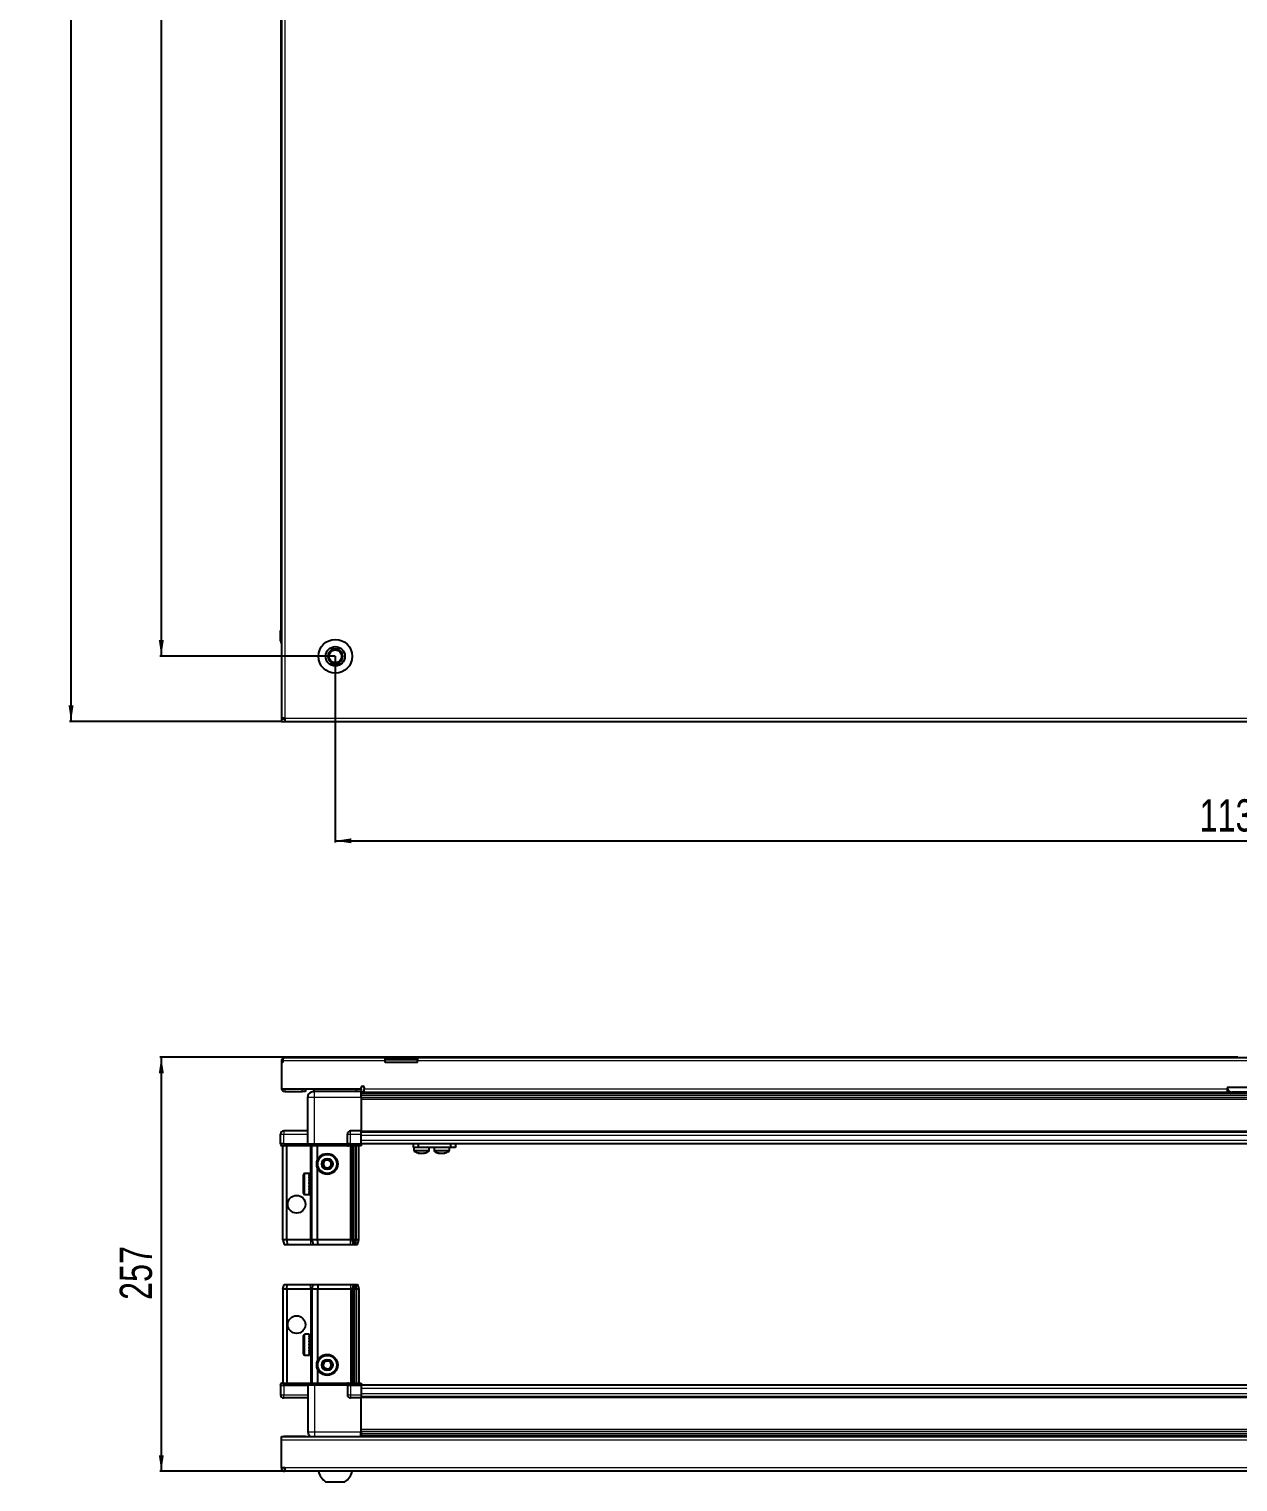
# Model space of a CAD drawing. Header units: millimetres. Extents: x 1315 to 4591, y 105 to 1992.
# Drawn here: x 1315 to 2065, y 105 to 1006 of the extents above; entities that cross this region are included whole.
import ezdxf

# ---------------------------------------------------------------- set-up
doc = ezdxf.new("R2010")
doc.units = ezdxf.units.MM
doc.layers.add('FORMAT', color=7, linetype='Continuous')
doc.styles.add('SLDTEXTSTYLE0', font='TXT', dxfattribs={"width": 0.75})
doc.dimstyles.new('SLDDIMSTYLE0', dxfattribs={"dimtxt": 20, "dimasz": 10, "dimexe": 0, "dimexo": 0.0625, "dimgap": 5, "dimtad": 2, "dimdec": 1, "dimrnd": 1e-09, "dimzin": 12, "dimdsep": 46, "dimtxsty": 'SLDTEXTSTYLE0', "dimsah": 1, "dimcen": 0.09, "dimadec": 0, "dimazin": 3, "dimtfac": 1, "dimtofl": 0, "dimtmove": 0, "dimatfit": 3, "dimfxl": 0, "dimfrac": 2, "dimtolj": 1, "dimtzin": 12, "dimarcsym": 0})

# ---------------------------------------------------------------- blocks, each defined once
blk = doc.blocks.new('_D')
at = {"layer": 'FORMAT'}
for p, q in [((1471.31, 1775.82), (1339.82, 1775.82)), ((1340.82, 576.82), (1340.82, 1775.82)), ((1471.31, 576.82), (1339.82, 576.82))]:
    blk.add_line(p, q, dxfattribs=at)
for points in [[(1340.82, 1775.82), (1339.28, 1765.82), (1342.36, 1765.82)], [(1340.82, 576.82), (1342.36, 586.82), (1339.28, 586.82)]]:
    blk.add_solid(points, dxfattribs=at)
at = {"layer": 'FORMAT', "insert": (1315.04, 1146.77), "char_height": 20, "attachment_point": 1, "rotation": 90, "style": 'SLDTEXTSTYLE0'}
blk.add_mtext('1199', dxfattribs=at)
blk = doc.blocks.new('_D_2')
at = {"layer": 'FORMAT'}
for p, q in [((1504.82, 617.31), (1504.82, 501.82)), ((2636.82, 617.31), (2636.82, 501.82)), ((1504.82, 502.82), (2636.82, 502.82))]:
    blk.add_line(p, q, dxfattribs=at)
for points in [[(1504.82, 502.82), (1514.82, 501.28), (1514.82, 504.36)], [(2636.82, 502.82), (2626.82, 504.36), (2626.82, 501.28)]]:
    blk.add_solid(points, dxfattribs=at)
at = {"layer": 'FORMAT', "insert": (2041.26, 528.6), "char_height": 20, "attachment_point": 1, "style": 'SLDTEXTSTYLE0'}
blk.add_mtext('1132', dxfattribs=at)
blk = doc.blocks.new('_D_5')
at = {"layer": 'FORMAT'}
for p, q in [((1504.81, 1735.32), (1395.82, 1735.32)), ((1396.82, 1735.32), (1396.82, 617.32)), ((1504.81, 617.32), (1395.82, 617.32))]:
    blk.add_line(p, q, dxfattribs=at)
for points in [[(1396.82, 1735.32), (1395.28, 1725.32), (1398.36, 1725.32)], [(1396.82, 617.32), (1398.36, 627.32), (1395.28, 627.32)]]:
    blk.add_solid(points, dxfattribs=at)
at = {"layer": 'FORMAT', "insert": (1371.04, 1146.77), "char_height": 20, "attachment_point": 1, "rotation": 90, "style": 'SLDTEXTSTYLE0'}
blk.add_mtext('1118', dxfattribs=at)
blk = doc.blocks.new('_D_11')
at = {"layer": 'FORMAT'}
for p, q in [((2065.02, 368.64), (1395.82, 368.64)), ((1396.82, 368.64), (1396.82, 111.64)), ((1473.41, 111.64), (1395.82, 111.64))]:
    blk.add_line(p, q, dxfattribs=at)
for points in [[(1396.82, 368.64), (1395.28, 358.64), (1398.36, 358.64)], [(1396.82, 111.64), (1398.36, 121.64), (1395.28, 121.64)]]:
    blk.add_solid(points, dxfattribs=at)
at = {"layer": 'FORMAT', "insert": (1371.04, 217.97), "char_height": 20, "attachment_point": 1, "rotation": 90, "style": 'SLDTEXTSTYLE0'}
blk.add_mtext('257', dxfattribs=at)

msp = doc.modelspace()

# ---------------------------------------------------------------- linework, layer by layer
at = {"color": 7, "linetype": 'Continuous', "lineweight": 25}
for p, q in [((1471.32, 1773.72), (1471.32, 578.92)), ((1470.97, 1719.32), (1470.97, 633.32)), ((1470.82, 633.32), (1470.82, 633.32)), ((1470.82, 626.82), (1470.82, 633.32)), ((1470.82, 633.32), (1470.82, 633.32)), ((1470.82, 633.32), (1470.82, 626.82)), ((1471.32, 633.32), (1470.82, 633.32)), ((1471.32, 625.5), (1471.32, 625.5)), ((1473.42, 578.92), (1471.32, 578.92)), ((1471.32, 578.92), (1471.32, 578.32)), ((1473.42, 578.32), (1471.32, 578.32)), ((1471.32, 578.32), (1471.32, 576.82)), ((1473.42, 578.92), (1473.42, 576.82)), ((1471.32, 576.82), (1473.42, 576.82)), ((1473.42, 576.82), (2668.22, 576.82)), ((1472.32, 366.24), (1471.32, 366.24)), ((1471.32, 366.24), (1471.32, 365.34)), ((1471.32, 365.34), (1471.32, 348.84)), ((1472.32, 365.34), (1471.32, 365.34)), ((1472.32, 366.24), (1472.32, 365.34)), ((1472.92, 368.34), (1535.82, 368.34)), ((1496.18, 368.64), (1496.18, 368.34)), ((1496.18, 368.64), (1507.75, 368.64)), ((1507.75, 368.34), (1507.75, 368.64)), ((1535.82, 366.24), (1535.82, 368.34)), ((1535.82, 368.34), (1545.82, 368.34)), ((1545.82, 366.84), (1535.82, 366.84)), ((1535.82, 365.34), (1535.82, 366.24)), ((1555.82, 365.34), (1535.82, 365.34)), ((1545.82, 368.34), (1555.82, 368.34)), ((1555.82, 366.84), (1545.82, 366.84)), ((1555.82, 368.34), (1555.82, 366.24)), ((1555.82, 368.34), (2585.82, 368.34)), ((1555.82, 365.34), (1555.82, 366.24)), ((1471.32, 348.84), (1520.82, 348.84)), ((1473.42, 347.34), (1484.32, 347.34)), ((1486.32, 347.34), (1484.32, 347.34)), ((1486.32, 348.84), (1486.32, 347.34)), ((1487.82, 314.84), (1487.82, 343.84)), ((1491.57, 348.84), (1491.57, 347.34)), ((1520.82, 347.34), (1491.82, 347.34)), ((1518.07, 347.34), (1518.07, 348.84)), ((1520.82, 348.84), (1520.82, 349.69)), ((1520.82, 348.84), (1520.82, 347.34)), ((1520.82, 346.69), (1544.7, 346.69)), ((2620.82, 344.9), (1520.82, 344.9)), ((2620.82, 344.86), (1520.82, 344.86)), ((1520.82, 343.84), (1520.82, 322.84)), ((1522.82, 349.69), (1522.82, 348.94)), ((1522.82, 346.84), (1522.82, 348.94)), ((1522.82, 346.84), (2058.32, 346.84)), ((1539.32, 346.84), (1539.32, 346.69)), ((1539.48, 346.84), (1539.48, 346.69)), ((1539.69, 346.84), (1539.69, 346.69)), ((1540.24, 346.84), (1540.24, 346.69)), ((1540.65, 346.84), (1540.65, 346.69)), ((1541.54, 346.84), (1541.54, 346.69)), ((1542.13, 346.84), (1542.13, 346.69)), ((1543.26, 346.84), (1543.26, 346.69)), ((1543.96, 346.84), (1543.96, 346.69)), ((1544.7, 346.69), (1545.24, 346.69)), ((1545.24, 346.84), (1545.24, 346.69)), ((1545.24, 346.69), (1545.97, 346.69)), ((1545.24, 346.69), (1545.24, 346.69)), ((1545.43, 346.84), (1545.43, 346.69)), ((1545.93, 346.84), (1545.93, 346.69)), ((1545.97, 346.69), (1545.98, 346.69)), ((1545.98, 346.84), (1545.98, 346.69)), ((1545.98, 346.69), (1546.94, 346.69)), ((1546.94, 346.69), (2594.7, 346.69)), ((1547.27, 346.84), (1547.27, 346.69)), ((1547.28, 346.84), (1547.28, 346.69)), ((1547.98, 346.84), (1547.98, 346.69)), ((1549.15, 346.84), (1549.15, 346.69)), ((1549.77, 346.84), (1549.77, 346.69)), ((1550.71, 346.84), (1550.71, 346.69)), ((1551.17, 346.84), (1551.17, 346.69)), ((1551.8, 346.84), (1551.8, 346.69)), ((1552.05, 346.84), (1552.05, 346.69)), ((1552.29, 346.84), (1552.29, 346.69)), ((1552.32, 346.84), (1552.32, 346.69)), ((2083.32, 349.84), (2058.32, 349.84)), ((2058.32, 349.84), (2058.32, 348.94)), ((2058.32, 348.94), (2058.32, 346.84)), ((2080.32, 346.84), (2061.32, 346.84)), ((1470.82, 314.84), (1470.82, 320.84)), ((1487.82, 322.84), (1472.82, 322.84)), ((1512.32, 314.84), (1512.32, 320.84)), ((1520.82, 322.84), (1514.32, 322.84)), ((1520.82, 320.84), (1520.82, 322.84)), ((1520.82, 322.19), (2620.82, 322.19)), ((1520.82, 314.84), (1520.82, 320.84)), ((1470.82, 314.84), (1470.82, 314.51)), ((1472.82, 314.84), (1470.82, 314.84)), ((1470.82, 314.84), (1470.82, 314.51)), ((1470.82, 314.84), (1470.82, 314.84)), ((1470.82, 314.51), (1471.32, 313.64)), ((1470.82, 314.51), (1471.32, 313.64)), ((1471.32, 313.64), (1472.82, 313.64)), ((1472.32, 255.34), (1472.32, 313.64)), ((1472.82, 314.84), (1487.62, 314.84)), ((1487.62, 313.64), (1472.82, 313.64)), ((1474.82, 255.34), (1474.82, 313.64)), ((1487.62, 314.84), (1487.82, 314.84)), ((1487.82, 313.64), (1487.62, 313.64)), ((1487.82, 314.84), (1487.82, 313.64)), ((1487.82, 314.84), (1491.82, 314.84)), ((1491.82, 313.64), (1487.82, 313.64)), ((1490.32, 255.34), (1490.32, 313.64)), ((1491.82, 314.84), (1512.12, 314.84)), ((1512.12, 313.64), (1491.82, 313.64)), ((1493.82, 304.84), (1493.82, 313.64)), ((1512.12, 314.84), (1512.32, 314.84)), ((1512.32, 313.64), (1512.12, 313.64)), ((1512.32, 314.84), (1512.32, 313.64)), ((1514.32, 314.84), (1512.32, 314.84)), ((1512.32, 314.84), (1514.32, 314.84)), ((1512.32, 313.64), (1513, 313.64)), ((1520.82, 313.64), (1513, 313.64)), ((1514.32, 314.84), (1520.82, 314.84)), ((1514.32, 314.51), (1520.82, 314.51)), ((1515.32, 255.34), (1515.32, 313.64)), ((1516.32, 255.34), (1516.32, 313.64)), ((1517.82, 255.34), (1517.82, 313.64)), ((1519.32, 255.34), (1519.32, 313.64)), ((1520.82, 314.99), (2620.82, 314.99)), ((1520.82, 314.84), (1520.82, 314.51)), ((1520.82, 314.51), (1520.82, 313.64)), ((1553.27, 312.49), (1553.27, 314.99)), ((1556.27, 312.49), (1553.27, 312.49)), ((1553.62, 312.49), (1553.62, 310.58)), ((1556.27, 314.99), (1556.27, 312.49)), ((1576.47, 312.49), (1556.27, 312.49)), ((1563.12, 310.58), (1563.12, 312.49)), ((1566.07, 312.49), (1566.07, 310.58)), ((1566.12, 312.49), (1566.12, 310.58)), ((1575.62, 310.58), (1575.62, 312.49)), ((1576.47, 312.49), (1576.47, 314.99)), ((1579.47, 312.49), (1576.47, 312.49)), ((1579.47, 314.99), (1579.47, 312.49)), ((1493.82, 255.34), (1493.82, 299.84)), ((1485.12, 284.14), (1485.12, 295.54)), ((1488.82, 296.34), (1485.92, 296.34)), ((1488.32, 296.25), (1488.82, 296.25)), ((1488.32, 296.25), (1488.32, 296.08)), ((1488.32, 296.08), (1488.82, 296.08)), ((1488.32, 295.59), (1488.82, 295.59)), ((1488.32, 295.59), (1488.32, 295.21)), ((1488.32, 295.21), (1488.82, 295.21)), ((1488.32, 294.38), (1488.82, 294.38)), ((1488.32, 294.38), (1488.32, 293.82)), ((1488.32, 293.82), (1488.82, 293.82)), ((1488.32, 292.72), (1488.82, 292.72)), ((1488.32, 292.72), (1488.32, 292.04)), ((1488.32, 292.04), (1488.82, 292.04)), ((1488.32, 290.77), (1488.82, 290.77)), ((1488.32, 290.77), (1488.32, 290.04)), ((1488.32, 290.47), (1488.82, 290.47)), ((1488.32, 290.04), (1488.82, 290.04)), ((1488.32, 288.74), (1488.82, 288.74)), ((1488.32, 288.74), (1488.32, 288.02)), ((1488.32, 288.61), (1488.82, 288.61)), ((1488.82, 296.25), (1488.82, 296.34)), ((1488.82, 296.08), (1488.82, 296.25)), ((1488.82, 295.59), (1488.82, 296.08)), ((1488.82, 295.21), (1488.82, 295.59)), ((1488.82, 294.38), (1488.82, 295.21)), ((1488.82, 293.82), (1488.82, 294.38)), ((1488.92, 294.24), (1488.82, 294.24)), ((1488.82, 292.72), (1488.82, 293.82)), ((1488.82, 292.04), (1488.82, 292.72)), ((1488.82, 290.77), (1488.82, 292.04)), ((1488.82, 290.47), (1488.82, 290.77)), ((1488.82, 288.74), (1488.82, 290.04)), ((1488.82, 288.02), (1488.82, 288.61)), ((1488.92, 292.73), (1488.92, 294.24)), ((1488.92, 285.44), (1488.92, 292.73)), ((1489.8, 293.15), (1489.32, 293.84)), ((1489.32, 285.84), (1489.32, 293.84)), ((1490.29, 293.84), (1489.8, 293.15)), ((1489.8, 286.53), (1489.8, 293.15)), ((1490.32, 293.84), (1490.29, 293.84)), ((1490.29, 285.84), (1490.29, 293.84)), ((1485.92, 283.34), (1488.82, 283.34)), ((1488.32, 288.02), (1488.82, 288.02)), ((1488.32, 286.82), (1488.82, 286.82)), ((1488.32, 286.82), (1488.32, 286.18)), ((1488.32, 286.18), (1488.82, 286.18)), ((1488.32, 285.19), (1488.82, 285.19)), ((1488.32, 285.19), (1488.32, 284.7)), ((1488.32, 284.7), (1488.82, 284.7)), ((1488.32, 284.01), (1488.82, 284.01)), ((1488.32, 284.01), (1488.32, 283.72)), ((1488.32, 283.72), (1488.82, 283.72)), ((1488.32, 283.41), (1488.82, 283.41)), ((1488.32, 283.41), (1488.32, 283.34)), ((1488.32, 283.34), (1488.82, 283.34)), ((1488.82, 286.82), (1488.82, 288.02)), ((1488.82, 286.18), (1488.82, 286.82)), ((1488.82, 285.19), (1488.82, 286.18)), ((1488.82, 285.44), (1488.92, 285.44)), ((1488.82, 284.7), (1488.82, 285.19)), ((1488.82, 284.01), (1488.82, 284.7)), ((1488.82, 283.72), (1488.82, 284.01)), ((1488.82, 283.41), (1488.82, 283.72)), ((1488.82, 283.34), (1488.82, 283.41)), ((1488.82, 283.34), (1488.82, 283.34)), ((1489.32, 285.84), (1489.8, 286.53)), ((1489.8, 286.53), (1490.29, 285.84)), ((1490.29, 285.84), (1490.32, 285.84)), ((1474.82, 255.34), (1472.32, 255.34)), ((1472.32, 255.34), (1473.12, 252.34)), ((1489.32, 255.34), (1474.82, 255.34)), ((1474.82, 255.34), (1474.97, 252.34)), ((1490.32, 255.34), (1489.32, 255.34)), ((1493.82, 255.34), (1490.32, 255.34)), ((1490.32, 255.34), (1491.12, 252.34)), ((1514.32, 255.34), (1493.82, 255.34)), ((1494.15, 252.34), (1493.82, 255.34)), ((1515.32, 255.34), (1514.32, 255.34)), ((1516.32, 255.34), (1515.32, 255.34)), ((1516.12, 252.34), (1515.32, 255.34)), ((1516.86, 252.34), (1516.32, 255.34)), ((1517.82, 255.34), (1516.32, 255.34)), ((1517.36, 252.34), (1517.82, 255.34)), ((1519.32, 255.34), (1517.82, 255.34)), ((1518.52, 252.34), (1519.32, 255.34)), ((1473.12, 252.34), (1474.97, 252.34)), ((1474.97, 252.34), (1489.32, 252.34)), ((1489.32, 252.34), (1491.12, 252.34)), ((1491.12, 252.34), (1494.15, 252.34)), ((1494.15, 252.34), (1514.32, 252.34)), ((1514.32, 252.34), (1516.12, 252.34)), ((1516.12, 252.34), (1516.86, 252.34)), ((1516.86, 252.34), (1517.36, 252.34)), ((1517.36, 252.34), (1518.52, 252.34)), ((1472.32, 224.64), (1473.12, 227.64)), ((1473.12, 227.64), (1474.97, 227.64)), ((1474.82, 224.64), (1474.97, 227.64)), ((1474.97, 227.64), (1489.32, 227.64)), ((1489.32, 227.64), (1491.12, 227.64)), ((1490.32, 224.64), (1491.12, 227.64)), ((1491.12, 227.64), (1494.15, 227.64)), ((1494.15, 227.64), (1493.82, 224.64)), ((1494.15, 227.64), (1514.32, 227.64)), ((1514.32, 227.64), (1516.12, 227.64)), ((1516.12, 227.64), (1515.32, 224.64)), ((1516.12, 227.64), (1516.86, 227.64)), ((1516.86, 227.64), (1516.32, 224.64)), ((1516.86, 227.64), (1517.36, 227.64)), ((1517.36, 227.64), (1518.52, 227.64)), ((1517.36, 227.64), (1517.82, 224.64)), ((1518.52, 227.64), (1519.32, 224.64)), ((1474.82, 224.64), (1472.32, 224.64)), ((1472.32, 224.64), (1472.32, 166.34)), ((1489.32, 224.64), (1474.82, 224.64)), ((1474.82, 224.64), (1474.82, 166.34)), ((1490.32, 224.64), (1489.32, 224.64)), ((1493.82, 224.64), (1490.32, 224.64)), ((1490.32, 224.64), (1490.32, 166.34)), ((1514.32, 224.64), (1493.82, 224.64)), ((1493.82, 224.64), (1493.82, 180.14)), ((1515.32, 224.64), (1514.32, 224.64)), ((1515.32, 224.64), (1515.32, 166.34)), ((1516.32, 224.64), (1515.32, 224.64)), ((1516.32, 224.64), (1516.32, 166.34)), ((1517.82, 224.64), (1516.32, 224.64)), ((1517.82, 224.64), (1517.82, 166.34)), ((1519.32, 224.64), (1517.82, 224.64)), ((1519.32, 224.64), (1519.32, 166.34)), ((1485.12, 184.44), (1485.12, 195.84)), ((1488.32, 196.64), (1485.92, 196.64)), ((1488.32, 196.64), (1488.32, 196.63)), ((1488.32, 196.63), (1488.82, 196.63)), ((1488.32, 196.45), (1488.82, 196.45)), ((1488.32, 196.45), (1488.32, 196.23)), ((1488.32, 196.23), (1488.82, 196.23)), ((1488.32, 195.65), (1488.82, 195.65)), ((1488.32, 195.65), (1488.32, 195.23)), ((1488.32, 195.23), (1488.82, 195.23)), ((1488.32, 194.32), (1488.82, 194.32)), ((1488.32, 194.32), (1488.32, 193.73)), ((1488.32, 193.73), (1488.82, 193.73)), ((1488.32, 192.58), (1488.82, 192.58)), ((1488.32, 192.58), (1488.32, 191.88)), ((1488.32, 191.88), (1488.82, 191.88)), ((1488.32, 190.59), (1488.82, 190.59)), ((1488.32, 190.59), (1488.32, 189.86)), ((1488.32, 190.45), (1488.82, 190.45)), ((1488.32, 189.95), (1488.82, 189.95)), ((1488.32, 189.86), (1488.82, 189.86)), ((1488.82, 196.45), (1488.82, 196.63)), ((1488.82, 196.23), (1488.82, 196.45)), ((1488.82, 195.65), (1488.82, 196.23)), ((1488.82, 195.23), (1488.82, 195.65)), ((1488.82, 194.32), (1488.82, 195.23)), ((1488.92, 194.54), (1488.82, 194.54)), ((1488.82, 193.73), (1488.82, 194.32)), ((1488.82, 192.58), (1488.82, 193.73)), ((1488.82, 191.88), (1488.82, 192.58)), ((1488.82, 190.59), (1488.82, 191.88)), ((1488.82, 190.45), (1488.82, 190.59)), ((1488.82, 189.86), (1488.82, 189.95)), ((1488.82, 188.57), (1488.82, 189.86)), ((1488.92, 185.74), (1488.92, 194.54)), ((1489.8, 193.45), (1489.32, 194.14)), ((1489.32, 186.14), (1489.32, 194.14)), ((1490.29, 194.14), (1489.8, 193.45)), ((1489.8, 186.83), (1489.8, 193.45)), ((1490.32, 194.14), (1490.29, 194.14)), ((1490.29, 186.14), (1490.29, 194.14)), ((1485.92, 183.64), (1488.32, 183.64)), ((1488.32, 188.57), (1488.82, 188.57)), ((1488.32, 188.57), (1488.32, 187.86)), ((1488.32, 187.86), (1488.82, 187.86)), ((1488.32, 186.7), (1488.82, 186.7)), ((1488.32, 186.7), (1488.32, 186.09)), ((1488.32, 186.09), (1488.82, 186.09)), ((1488.32, 185.16), (1488.82, 185.16)), ((1488.32, 185.16), (1488.32, 184.72)), ((1488.32, 184.72), (1488.82, 184.72)), ((1488.32, 184.11), (1488.82, 184.11)), ((1488.32, 184.11), (1488.32, 183.88)), ((1488.32, 183.88), (1488.82, 183.88)), ((1488.32, 183.66), (1488.82, 183.66)), ((1488.32, 183.66), (1488.32, 183.64)), ((1488.32, 183.65), (1488.82, 183.65)), ((1488.82, 187.86), (1488.82, 188.57)), ((1488.82, 186.7), (1488.82, 187.86)), ((1488.82, 186.09), (1488.82, 186.7)), ((1488.82, 185.16), (1488.82, 186.09)), ((1488.82, 185.74), (1488.92, 185.74)), ((1488.82, 184.72), (1488.82, 185.16)), ((1488.82, 184.11), (1488.82, 184.72)), ((1488.82, 183.88), (1488.82, 184.11)), ((1488.82, 183.66), (1488.82, 183.88)), ((1488.82, 183.65), (1488.82, 183.66)), ((1489.32, 186.14), (1489.8, 186.83)), ((1489.8, 186.83), (1490.29, 186.14)), ((1490.29, 186.14), (1490.32, 186.14)), ((1493.82, 175.14), (1493.82, 166.34)), ((1471.32, 166.34), (1470.82, 165.47)), ((1470.82, 165.14), (1470.82, 165.47)), ((1470.82, 165.14), (1472.82, 165.14)), ((1470.82, 165.14), (1470.82, 159.14)), ((1472.82, 166.34), (1471.32, 166.34)), ((1472.82, 166.34), (1487.62, 166.34)), ((1487.62, 165.14), (1472.82, 165.14)), ((1472.82, 165.14), (1487.62, 165.14)), ((1487.62, 166.34), (1487.82, 166.34)), ((1487.82, 165.14), (1487.62, 165.14)), ((1487.82, 165.14), (1487.82, 166.34)), ((1487.82, 166.34), (1491.82, 166.34)), ((1491.82, 165.14), (1487.82, 165.14)), ((1487.82, 165.14), (1487.82, 136.14)), ((1491.82, 166.34), (1512.12, 166.34)), ((1512.12, 165.14), (1491.82, 165.14)), ((1512.12, 166.34), (1512.32, 166.34)), ((1512.32, 165.14), (1512.12, 165.14)), ((1512.32, 165.14), (1512.32, 166.34)), ((1513, 166.34), (1512.32, 166.34)), ((1512.32, 165.14), (1514.32, 165.14)), ((1512.32, 165.14), (1512.32, 159.14)), ((1513, 166.34), (1520.82, 166.34)), ((1520.82, 165.47), (1514.32, 165.47)), ((1520.82, 165.14), (1514.32, 165.14)), ((1514.32, 165.14), (1520.82, 165.14)), ((1520.82, 166.34), (1520.82, 165.47)), ((1520.82, 165.47), (1520.82, 165.47)), ((1520.82, 165.14), (1520.82, 165.47)), ((1520.82, 165.14), (1520.82, 165.14)), ((1520.82, 165.14), (1520.82, 159.14)), ((2620.82, 164.99), (1520.82, 164.99)), ((1487.82, 157.14), (1472.82, 157.14)), ((1520.82, 157.14), (1514.32, 157.14)), ((1520.82, 159.14), (1520.82, 157.14)), ((2620.82, 157.79), (1520.82, 157.79)), ((1520.82, 136.14), (1520.82, 157.14)), ((1520.67, 133.14), (1520.67, 136.14)), ((1471.32, 133.14), (2670.32, 133.14)), ((1471.32, 131.04), (1471.32, 133.14)), ((1471.32, 113.74), (1471.32, 131.04)), ((1486.32, 133.24), (1473.42, 133.24)), ((1486.32, 133.24), (1486.32, 133.14)), ((1520.82, 135.12), (2620.82, 135.12)), ((1520.82, 135.08), (2620.82, 135.08)), ((1544.7, 133.29), (1520.82, 133.29)), ((1539.32, 133.14), (1539.32, 133.29)), ((1539.36, 133.14), (1539.36, 133.29)), ((1539.63, 133.14), (1539.63, 133.29)), ((1539.89, 133.14), (1539.89, 133.29)), ((1540.54, 133.14), (1540.54, 133.29)), ((1541.01, 133.14), (1541.01, 133.29)), ((1541.97, 133.14), (1541.97, 133.29)), ((1542.59, 133.14), (1542.59, 133.29)), ((1543.78, 133.14), (1543.78, 133.29)), ((1544.44, 133.14), (1544.44, 133.29)), ((1544.49, 133.14), (1544.49, 133.29)), ((1545.79, 133.29), (1544.7, 133.29)), ((1546.52, 133.29), (1545.79, 133.29)), ((1545.79, 133.14), (1545.79, 133.29)), ((1545.79, 133.29), (1545.79, 133.29)), ((1545.8, 133.14), (1545.8, 133.29)), ((1546.3, 133.14), (1546.3, 133.29)), ((1546.52, 133.14), (1546.52, 133.29)), ((1546.94, 133.29), (1546.52, 133.29)), ((1546.52, 133.29), (1546.52, 133.29)), ((2594.7, 133.29), (1546.94, 133.29)), ((1547.8, 133.14), (1547.8, 133.29)), ((1548.49, 133.14), (1548.49, 133.29)), ((1549.61, 133.14), (1549.61, 133.29)), ((1550.19, 133.14), (1550.19, 133.29)), ((1551.06, 133.14), (1551.06, 133.29)), ((1551.46, 133.14), (1551.46, 133.29)), ((1551.99, 133.14), (1551.99, 133.29)), ((1552.18, 133.14), (1552.18, 133.29)), ((1552.32, 133.14), (1552.32, 133.29)), ((1473.42, 113.74), (1471.32, 113.74)), ((1473.42, 113.74), (1473.42, 111.64)), ((2668.22, 111.64), (1473.42, 111.64)), ((1498.82, 105.04), (1510.82, 105.04))]:
    msp.add_line(p, q, dxfattribs=at)
at = {"color": 8, "linetype": 'Continuous', "lineweight": 18}
for p, q in [((1473.42, 1773.72), (1473.42, 578.92)), ((1471.32, 626.82), (1470.82, 626.82)), ((1473.42, 578.92), (2668.22, 578.92)), ((1535.82, 366.24), (1472.32, 366.24)), ((1545.82, 366.84), (1545.82, 368.34)), ((2585.82, 366.24), (1555.82, 366.24)), ((1473.42, 348.84), (1473.42, 347.34)), ((1484.32, 347.34), (1484.32, 348.84)), ((1491.82, 343.84), (1520.82, 343.84)), ((1491.82, 314.84), (1491.82, 343.84)), ((1520.82, 347.34), (1522.82, 347.34)), ((2620.82, 346.1), (1520.82, 346.1)), ((1520.82, 343.66), (2620.82, 343.66)), ((1522.82, 348.94), (2058.32, 348.94)), ((2058.32, 347.34), (2059.66, 347.34)), ((2620.82, 342.24), (1520.82, 342.24)), ((1470.82, 320.84), (1472.82, 320.84)), ((1472.82, 322.84), (1472.82, 320.84)), ((1472.82, 320.84), (1487.82, 320.84)), ((1472.82, 314.84), (1472.82, 320.84)), ((1512.32, 320.84), (1514.32, 320.84)), ((1514.32, 320.84), (1514.32, 322.84)), ((1514.32, 320.84), (1520.82, 320.84)), ((1514.32, 314.84), (1514.32, 320.84)), ((1520.82, 322.84), (2620.82, 322.84)), ((1520.82, 320.19), (2620.82, 320.19)), ((1520.82, 316.99), (2620.82, 316.99)), ((1472.82, 314.84), (1472.82, 313.64)), ((1487.62, 313.64), (1487.62, 314.84)), ((1489.32, 293.84), (1489.32, 313.64)), ((1491.82, 314.84), (1491.82, 313.64)), ((1512.12, 313.64), (1512.12, 314.84)), ((1514.32, 314.84), (1514.32, 314.51)), ((1514.32, 255.34), (1514.32, 313.64)), ((1563.12, 310.58), (1553.62, 310.58)), ((1562.93, 310.21), (1553.81, 310.21)), ((1566.12, 310.58), (1566.07, 310.58)), ((1575.62, 310.58), (1566.12, 310.58)), ((1566.31, 310.21), (1566.26, 310.21)), ((1575.43, 310.21), (1566.31, 310.21)), ((1485.92, 283.34), (1485.92, 296.34)), ((1489.32, 255.34), (1489.32, 285.84)), ((1489.32, 255.34), (1489.32, 252.34)), ((1514.32, 252.34), (1514.32, 255.34)), ((1489.32, 224.64), (1489.32, 227.64)), ((1514.32, 227.64), (1514.32, 224.64)), ((1489.32, 224.64), (1489.32, 194.14)), ((1514.32, 224.64), (1514.32, 166.34)), ((1485.92, 183.64), (1485.92, 196.64)), ((1489.32, 186.14), (1489.32, 166.34)), ((1472.82, 165.14), (1472.82, 166.34)), ((1472.82, 165.14), (1472.82, 159.14)), ((1487.62, 165.14), (1487.62, 166.34)), ((1491.82, 165.14), (1491.82, 166.34)), ((1491.82, 165.14), (1491.82, 136.14)), ((1512.12, 165.14), (1512.12, 166.34)), ((1514.32, 165.14), (1514.32, 165.47)), ((1514.32, 165.14), (1514.32, 159.14)), ((1520.82, 165.14), (1520.82, 165.47)), ((2620.82, 162.99), (1520.82, 162.99)), ((1470.82, 159.14), (1472.82, 159.14)), ((1472.82, 159.14), (1487.82, 159.14)), ((1472.82, 157.14), (1472.82, 159.14)), ((1512.32, 159.14), (1514.32, 159.14)), ((1514.32, 159.14), (1520.82, 159.14)), ((1514.32, 159.14), (1514.32, 157.14)), ((2620.82, 159.79), (1520.82, 159.79)), ((2620.82, 157.14), (1520.82, 157.14)), ((1491.82, 136.14), (1520.82, 136.14)), ((1520.82, 137.74), (2620.82, 137.74)), ((2620.82, 136.32), (1520.82, 136.32)), ((2670.32, 131.04), (1471.32, 131.04)), ((1473.42, 133.14), (1473.42, 133.24)), ((1520.82, 133.88), (2620.82, 133.88)), ((2668.22, 113.74), (1473.42, 113.74))]:
    msp.add_line(p, q, dxfattribs=at)
at = {"color": 7, "linetype": 'Continuous', "lineweight": 25, "flags": 128}
msp.add_lwpolyline([(1473.42, 133.24), (1473.01, 133.2), (1472.78, 133.14)], dxfattribs=at)
at = {"color": 7, "linetype": 'Continuous', "lineweight": 25}
for centre, radius in [((1504.82, 617.32), 10.5), ((1504.82, 617.32), 6), ((1504.82, 617.32), 3.9), ((1499.82, 302.34), 6.5), ((1499.82, 302.34), 3.46), ((1480.82, 277.34), 5.5), ((1480.82, 202.64), 5.5), ((1499.82, 177.64), 6.5), ((1499.82, 177.64), 3.46)]:
    msp.add_circle(centre, radius, dxfattribs=at)
at = {"color": 8, "linetype": 'Continuous', "lineweight": 18}
for centre in [(1499.82, 302.34), (1499.82, 177.64)]:
    msp.add_circle(centre, 5.7, dxfattribs=at)
at = {"color": 7, "linetype": 'Continuous', "lineweight": 25}
for centre, radius, start, end in [((1472.82, 626.82), 2, 180, 221.39416), ((1504.82, 617.32), 4.62, 120, 180), ((1504.82, 617.32), 4.62, 180, 240), ((1504.82, 617.32), 4.62, 60, 120), ((1504.82, 617.32), 4.62, 240, 300), ((1504.82, 617.32), 4.62, 360, 60), ((1504.82, 617.32), 4.62, 300, 360), ((1473.42, 349.44), 2.1, 196.60155, 270), ((1521.82, 349.69), 1, 0, 180), ((2061.32, 349.84), 3, 180, 270), ((1472.82, 320.84), 2, 90, 180), ((1514.32, 320.84), 2, 90, 180), ((1554.07, 310.58), 0.45, 180, 235.28209), ((1558.37, 316.79), 8, 235.28209, 258.9392), ((1558.37, 316.79), 8, 281.00757, 304.71791), ((1562.67, 310.58), 0.45, 304.71791, 0), ((1566.52, 310.58), 0.45, 180, 235.28209), ((1566.57, 310.58), 0.45, 180, 235.28209), ((1570.82, 316.79), 8, 235.28209, 256.54113), ((1570.87, 316.79), 8, 235.28209, 259.06255), ((1570.87, 316.79), 8, 280.87532, 304.71791), ((1575.17, 310.58), 0.45, 304.71791, 0), ((1499.82, 302.34), 2.5, 134.92207, 194.92207), ((1499.82, 302.34), 2.5, 194.92207, 254.92207), ((1499.82, 302.34), 2.5, 74.92207, 134.92207), ((1499.82, 302.34), 2.5, 254.92207, 314.92207), ((1499.82, 302.34), 2.5, 14.92207, 74.92207), ((1499.82, 302.34), 2.5, 314.92207, 14.92207), ((1485.92, 295.54), 0.8, 90, 180), ((1489.32, 294.24), 0.4, 180, 270), ((1485.92, 284.14), 0.8, 180, 270), ((1489.32, 285.44), 0.4, 90, 180), ((1485.92, 195.84), 0.8, 90, 180), ((1489.32, 194.54), 0.4, 180, 270), ((1485.92, 184.44), 0.8, 180, 270), ((1489.32, 185.74), 0.4, 90, 180), ((1499.82, 177.64), 2.5, 147.37605, 207.37605), ((1499.82, 177.64), 2.5, 207.37605, 267.37605), ((1499.82, 177.64), 2.5, 87.37605, 147.37605), ((1499.82, 177.64), 2.5, 267.37605, 327.37605), ((1499.82, 177.64), 2.5, 27.37605, 87.37605), ((1499.82, 177.64), 2.5, 327.37605, 27.37605), ((1472.82, 159.14), 2, 180, 270), ((1514.32, 159.14), 2, 180, 270), ((1473.42, 113.74), 2.1, 180, 270), ((1473.42, 113.74), 0.6, 180, 270), ((1505.84, 114.66), 11.91, 194.70035, 233.8734), ((1503.8, 114.66), 11.91, 306.1266, 345.29965)]:
    msp.add_arc(centre, radius, start, end, dxfattribs=at)
for centre, start_param, end_param in [((1514.32, 311.04), 0, 0.722734), ((1514.32, 168.94), 2.418858, 3.141593)]:
    msp.add_ellipse(centre, major_axis=(0, 3.46), ratio=0.57735, start_param=start_param, end_param=end_param, dxfattribs=at)
for points, knots in [([(1500.2, 617.32), (1500.53, 617.9), (1501.1, 618.88), (1501.92, 620.3), (1502.33, 621.01), (1502.51, 621.32)], [0, 0, 0, 0, 0.439131, 0.751378, 1, 1, 1, 1]), ([(1502.51, 613.32), (1502.18, 613.9), (1501.61, 614.88), (1500.79, 616.3), (1500.38, 617.01), (1500.2, 617.32)], [0, 0, 0, 0, 0.439131, 0.751378, 1, 1, 1, 1]), ([(1502.51, 621.32), (1502.71, 621.32), (1503.42, 621.32), (1504.72, 621.32), (1506.11, 621.32), (1506.86, 621.32), (1507.13, 621.32)], [0, 0, 0, 0, 0.139329, 0.48527, 0.816356, 1, 1, 1, 1]), ([(1507.13, 613.32), (1506.86, 613.32), (1506.11, 613.32), (1504.72, 613.32), (1503.42, 613.32), (1502.71, 613.32), (1502.51, 613.32)], [0, 0, 0, 0, 0.183644, 0.51473, 0.860671, 1, 1, 1, 1]), ([(1507.13, 621.32), (1507.46, 620.75), (1508.03, 619.77), (1508.85, 618.35), (1509.26, 617.64), (1509.44, 617.32)], [0, 0, 0, 0, 0.439131, 0.751378, 1, 1, 1, 1]), ([(1509.44, 617.32), (1509.11, 616.75), (1508.54, 615.77), (1507.72, 614.35), (1507.31, 613.64), (1507.13, 613.32)], [0, 0, 0, 0, 0.439131, 0.751378, 1, 1, 1, 1]), ([(1472.95, 368.25), (1472.86, 368.24), (1472.53, 368.2), (1472.03, 367.86), (1471.57, 367.31), (1471.35, 366.73), (1471.33, 366.37), (1471.32, 366.24)], [0, 0, 0, 0, 0.097967, 0.353745, 0.609519, 0.865294, 1, 1, 1, 1]), ([(1472.32, 366.24), (1472.37, 366.49), (1472.46, 366.99), (1472.59, 367.63), (1472.72, 368.09), (1472.83, 368.31), (1472.9, 368.33), (1472.92, 368.34)], [0, 0, 0, 0, 0.2302553, 0.4485219, 0.6667858, 0.8850496, 1, 1, 1, 1]), ([(1487.82, 343.84), (1487.87, 344.28), (1487.94, 344.96), (1488.38, 345.77), (1488.83, 346.33), (1489.39, 346.79), (1490.2, 347.22), (1490.88, 347.29), (1491.32, 347.34)], [0, 0, 0, 0, 0.239457, 0.368361, 0.5, 0.631639, 0.760543, 1, 1, 1, 1]), ([(1491.82, 347.34), (1491.75, 347.34), (1491.62, 347.34), (1491.46, 347.34), (1491.34, 347.34), (1491.33, 347.34), (1491.32, 347.34)], [0, 0, 0, 0, 0.249394, 0.500333, 0.750167, 1, 1, 1, 1]), ([(1520.82, 343.84), (1520.82, 344.23), (1520.82, 345.02), (1520.82, 346.07), (1520.82, 346.86), (1520.82, 347.28), (1520.82, 347.32), (1520.82, 347.34)], [0, 0, 0, 0, 0.214694, 0.429388, 0.644082, 0.858775, 1, 1, 1, 1]), ([(1556.87, 308.94), (1556.87, 308.93), (1556.87, 308.93), (1556.73, 308.96), (1556.55, 309.02), (1556.4, 309.07), (1556.33, 309.1), (1556.32, 309.11), (1556.32, 309.11), (1556.33, 309.11), (1556.35, 309.11), (1556.42, 309.1), (1556.71, 309.03), (1557.09, 308.96), (1557.51, 308.93), (1557.78, 308.95), (1557.94, 309.02), (1558.04, 309.09), (1558.11, 309.11), (1558.14, 309.11), (1558.16, 309.11), (1558.18, 309.11), (1558.22, 309.11), (1558.32, 309.07), (1558.48, 309.01), (1558.7, 308.95), (1559, 308.93), (1559.34, 308.95), (1559.65, 309), (1559.89, 309.05), (1560.01, 309.08), (1560.09, 309.09), (1560.14, 309.11), (1560.18, 309.11), (1560.2, 309.11), (1560.2, 309.11), (1560.2, 309.11)], [0, 0, 0, 0, 0.026098, 0.079837, 0.137205, 0.178357, 0.199039, 0.20334, 0.207689, 0.210723, 0.214544, 0.22148, 0.248602, 0.355777, 0.404897, 0.454423, 0.54605, 0.591404, 0.597119, 0.601325, 0.604382, 0.607444, 0.611991, 0.624229, 0.678519, 0.75975, 0.804305, 0.849026, 0.923625, 0.95136, 0.968708, 0.979996, 0.991142, 0.995473, 0.998845, 1, 1, 1, 1]), ([(1560.2, 309.11), (1560.21, 309.11), (1560.21, 309.11), (1560.22, 309.11), (1560.17, 309.07), (1560.03, 309.01), (1559.9, 308.95), (1559.84, 308.93), (1559.88, 308.94), (1559.9, 308.94)], [0, 0, 0, 0, 0.015183, 0.036536, 0.0957, 0.360142, 0.675239, 0.874535, 1, 1, 1, 1]), ([(1569.36, 308.94), (1569.36, 308.94), (1569.38, 308.93), (1569.24, 308.98), (1569.08, 309.04), (1568.96, 309.1), (1568.96, 309.11), (1568.96, 309.11), (1568.98, 309.11), (1569, 309.11), (1569.09, 309.09), (1569.43, 309.01), (1569.86, 308.94), (1570.29, 308.93), (1570.51, 308.96), (1570.68, 309.02), (1570.8, 309.07), (1570.88, 309.1), (1570.93, 309.11), (1570.95, 309.11), (1570.98, 309.11), (1571, 309.11), (1571.06, 309.1), (1571.19, 309.03), (1571.34, 308.96), (1571.65, 308.93), (1572.04, 308.95), (1572.42, 309.02), (1572.72, 309.09), (1572.83, 309.11), (1572.85, 309.11), (1572.86, 309.11), (1572.87, 309.11), (1572.87, 309.11), (1572.81, 309.07), (1572.63, 309.01), (1572.43, 308.95), (1572.39, 308.94), (1572.38, 308.94)], [0, 0, 0, 0, 0.0283629, 0.0806823, 0.1383562, 0.1672924, 0.1709175, 0.1737955, 0.1766977, 0.1800498, 0.1863992, 0.2130773, 0.319019, 0.3539804, 0.3992833, 0.4476446, 0.4823368, 0.4997721, 0.5033973, 0.5070643, 0.5096216, 0.5128427, 0.5186896, 0.5415539, 0.6319042, 0.6733129, 0.7150637, 0.7923067, 0.8305407, 0.8353583, 0.8389044, 0.8414812, 0.8440625, 0.8478955, 0.8582124, 0.9039802, 0.9724588, 1, 1, 1, 1]), ([(1497.03, 303.09), (1497.4, 303.46), (1498.08, 304.14), (1498.76, 304.81), (1499.08, 305.13)], [0, 0, 0, 0, 0.534686, 1, 1, 1, 1]), ([(1497.78, 300.3), (1497.69, 300.64), (1497.48, 301.43), (1497.22, 302.39), (1497.06, 302.97), (1497.03, 303.09)], [0, 0, 0, 0, 0.362901, 0.866875, 1, 1, 1, 1]), ([(1500.56, 299.55), (1500.07, 299.69), (1499.13, 299.94), (1498.21, 300.19), (1497.78, 300.3)], [0, 0, 0, 0, 0.534686, 1, 1, 1, 1]), ([(1499.08, 305.13), (1499.57, 305), (1500.51, 304.74), (1501.43, 304.5), (1501.86, 304.38)], [0, 0, 0, 0, 0.534686, 1, 1, 1, 1]), ([(1502.61, 301.59), (1502.24, 301.23), (1501.56, 300.54), (1500.88, 299.87), (1500.56, 299.55)], [0, 0, 0, 0, 0.534686, 1, 1, 1, 1]), ([(1501.86, 304.38), (1501.9, 304.26), (1502.05, 303.68), (1502.31, 302.72), (1502.52, 301.92), (1502.61, 301.59)], [0, 0, 0, 0, 0.133125, 0.637099, 1, 1, 1, 1]), ([(1496.94, 177.77), (1497.21, 178.21), (1497.73, 179.02), (1498.25, 179.83), (1498.49, 180.2)], [0, 0, 0, 0, 0.534686, 1, 1, 1, 1]), ([(1498.26, 175.21), (1498.21, 175.32), (1497.93, 175.85), (1497.47, 176.74), (1497.09, 177.47), (1496.94, 177.77)], [0, 0, 0, 0, 0.133125, 0.637099, 1, 1, 1, 1]), ([(1501.15, 175.08), (1500.63, 175.1), (1499.67, 175.14), (1498.71, 175.19), (1498.26, 175.21)], [0, 0, 0, 0, 0.534686, 1, 1, 1, 1]), ([(1498.49, 180.2), (1499.01, 180.18), (1499.97, 180.14), (1500.93, 180.09), (1501.38, 180.07)], [0, 0, 0, 0, 0.534686, 1, 1, 1, 1]), ([(1502.7, 177.51), (1502.43, 177.07), (1501.91, 176.26), (1501.39, 175.45), (1501.15, 175.08)], [0, 0, 0, 0, 0.5346859, 1, 1, 1, 1]), ([(1501.38, 180.07), (1501.53, 179.77), (1501.91, 179.03), (1502.37, 178.15), (1502.65, 177.62), (1502.7, 177.51)], [0, 0, 0, 0, 0.3629006, 0.8668753, 1, 1, 1, 1]), ([(1487.82, 136.14), (1487.87, 135.7), (1487.94, 135.02), (1488.37, 134.21), (1488.83, 133.65), (1489.23, 133.29), (1489.5, 133.16), (1489.54, 133.14)], [0, 0, 0, 0, 0.363018, 0.558438, 0.758004, 0.95757, 1, 1, 1, 1]), ([(1520.82, 136.14), (1520.82, 135.74), (1520.82, 134.95), (1520.82, 133.94), (1520.82, 133.31), (1520.82, 133.15), (1520.82, 133.14)], [0, 0, 0, 0, 0.32552, 0.65104, 0.97656, 1, 1, 1, 1])]:
    msp.add_open_spline(points, degree=3, knots=knots, dxfattribs=at)
at = {"color": 8, "linetype": 'Continuous', "lineweight": 18}
for points in [[(1487.82, 343.84), (1487.88, 343.84), (1488, 343.84), (1488.93, 343.84), (1490.25, 343.84), (1491.3, 343.84), (1491.82, 343.84)], [(1487.82, 136.14), (1487.88, 136.14), (1488, 136.14), (1488.93, 136.14), (1490.25, 136.14), (1491.3, 136.14), (1491.82, 136.14)]]:
    msp.add_open_spline(points, degree=3, dxfattribs=at)
for points, knots in [([(1491.82, 343.84), (1491.82, 344.28), (1491.82, 344.96), (1491.82, 345.77), (1491.82, 346.33), (1491.82, 346.79), (1491.82, 347.22), (1491.82, 347.29), (1491.82, 347.34)], [0, 0, 0, 0, 0.239457, 0.368361, 0.5, 0.631639, 0.760543, 1, 1, 1, 1]), ([(1491.82, 136.14), (1491.82, 135.7), (1491.82, 135.02), (1491.82, 134.21), (1491.82, 133.65), (1491.82, 133.29), (1491.82, 133.16), (1491.82, 133.14)], [0, 0, 0, 0, 0.363018, 0.558438, 0.758004, 0.95757, 1, 1, 1, 1])]:
    msp.add_open_spline(points, degree=3, knots=knots, dxfattribs=at)

# ---------------------------------------------------------------- dimensions: what is measured, and where the dimension line sits
at = {"layer": 'FORMAT'}
for base, p1, p2, picture, middle in [((1340.82, 1775.82), (1471.32, 576.82), (1471.32, 1775.82), '_D', (1340.82, 1176.32)), ((1396.82, 617.32), (1504.82, 1735.32), (1504.82, 617.32), '_D_5', (1396.82, 1176.32)), ((1396.82, 111.64), (2065.03, 368.64), (1473.42, 111.64), '_D_11', (1396.82, 240.14))]:
    dim = msp.add_linear_dim(base=base, p1=p1, p2=p2, angle=90, dimstyle='SLDDIMSTYLE0', dxfattribs=at)
    dim.commit()
    dim.dimension.update_dxf_attribs({"geometry": picture, "text_midpoint": middle, "dimtype": 160})
dim = msp.add_linear_dim(base=(2636.82, 502.82), p1=(1504.82, 617.32), p2=(2636.82, 617.32), dimstyle='SLDDIMSTYLE0', dxfattribs=at)
dim.commit()
dim.dimension.update_dxf_attribs({"geometry": '_D_2', "text_midpoint": (2070.82, 502.82), "dimtype": 160})

doc.saveas('drawing.dxf')
